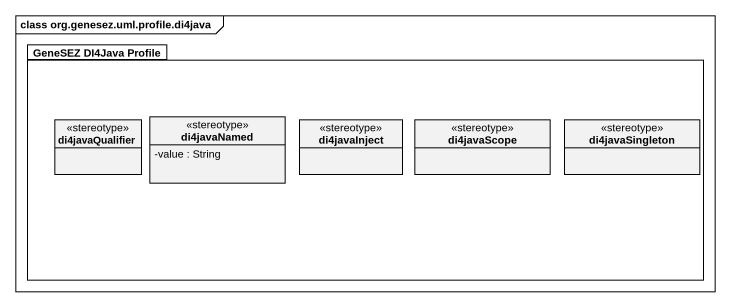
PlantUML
@startuml
mainframe class org.genesez.uml.profile.di4java
hide circle
hide empty members
skinparam classAttributeIconSize 0
package "GeneSEZ DI4Java Profile" as GeneSEZ_DI4Java_Profile {
  class di4javaQualifier <<stereotype>>
  class di4javaNamed <<stereotype>> {
    -value : String
  }
  class di4javaInject <<stereotype>>
  class di4javaScope <<stereotype>>
  class di4javaSingleton <<stereotype>>
}
@enduml
